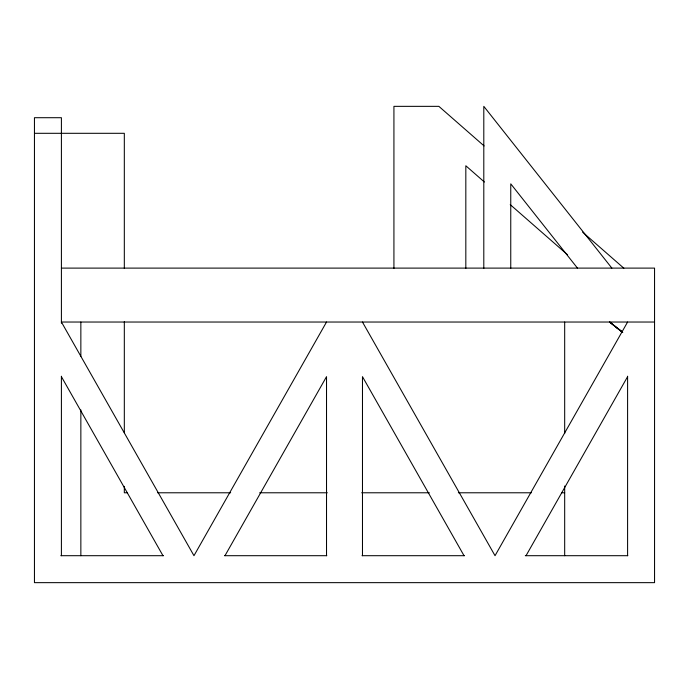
<?xml version="1.0" encoding="UTF-8"?>
<svg xmlns="http://www.w3.org/2000/svg" width="689" height="689" viewBox="0 0 689 689"><rect width="100%" height="100%" fill="white"/><g stroke="black" fill="none" stroke-linecap="round" stroke-linejoin="round"><path stroke-width="1.03" d="M326.526 322.03L193.971 555.696L61.407 322.03L654.55 322.03M224.967 555.696L326.526 376.668L326.526 555.696M627.593 322.03L495.029 555.696L362.474 322.03M526.026 555.696L627.593 376.668M34.45 133.304L124.321 133.304L124.321 268.417M61.407 268.107L654.55 268.107L654.55 582.653L34.45 582.653L34.45 117.707L61.407 117.707L61.407 323.184M127.543 492.781L124.321 492.781L124.321 486.339M157.617 492.781L230.651 492.781M259.65 492.781L327.318 492.781M361.682 492.781L429.35 492.781M458.349 492.781L531.383 492.781M561.457 492.781L564.679 492.781M60.813 555.696L163.517 555.696M224.623 555.696L326.81 555.696M362.009 555.696L464.515 555.696M525.294 555.696L627.8 555.696M622.684 332.494L609.619 322.03L622.046 331.822M609.619 322.03L622.684 332.296M616.5 327.49L622.046 331.952M484.1 145.93L438.867 106.347L393.927 106.347L393.927 268.383M582.653 232.167L623.855 268.21M484.401 182.017L465.824 165.765L465.824 268.357M510.239 204.624L567.572 254.792M611.858 268.107L483.799 106.347L483.799 268.383M577.468 268.107L510.756 183.834L510.756 268.331M464.033 555.696L362.474 376.668L362.474 555.696M61.407 376.668L162.974 555.696M627.593 376.185L627.593 555.696M564.679 322.03L564.679 433.502M564.679 486.021L564.679 555.696M124.321 321.66L124.321 432.649M80.854 322.03L80.854 356.334M80.854 409.921L80.854 555.696M61.407 376.203L61.407 555.696"/></g></svg>
